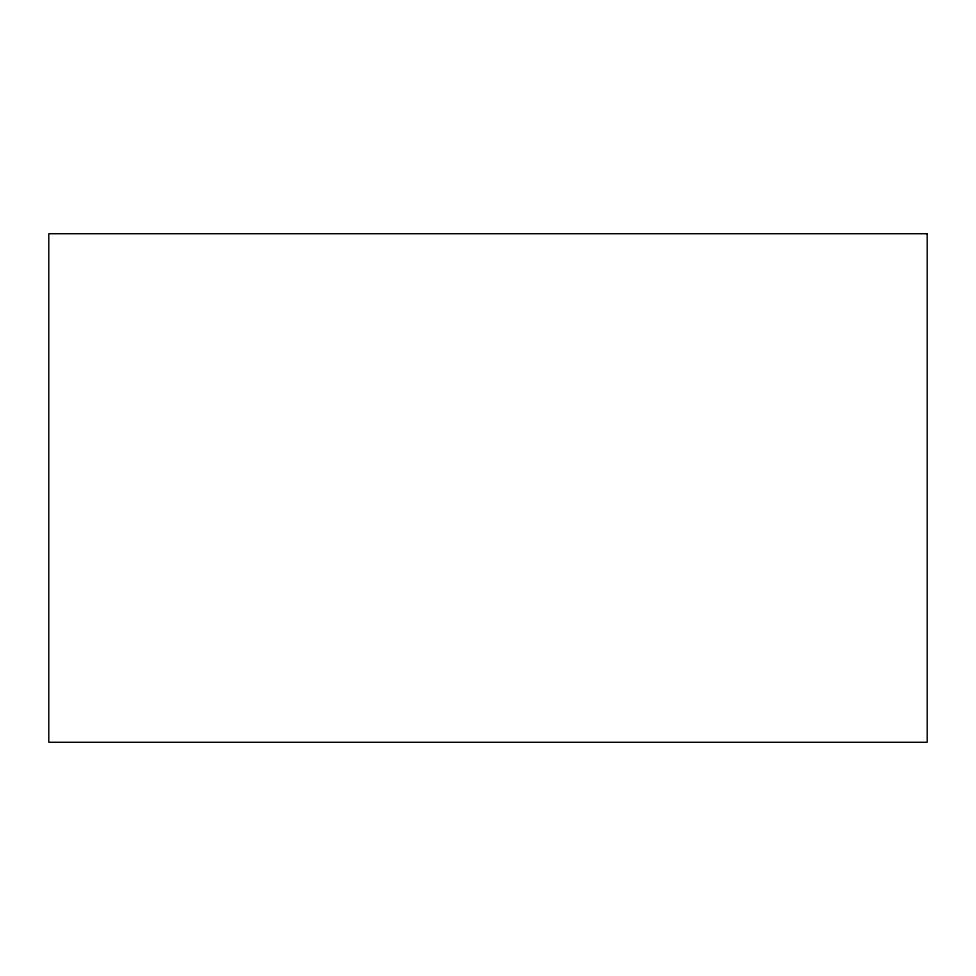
<?xml version="1.0" encoding="UTF-8"?>
<svg xmlns="http://www.w3.org/2000/svg" width="976" height="976" viewBox="0 0 976 976"><rect width="100%" height="100%" fill="white"/><g stroke="black" fill="none" stroke-linecap="round" stroke-linejoin="round"><path stroke-width="1.46" d="M927.2 233.728L48.8 233.728L48.8 742.272L927.2 742.272L927.2 233.728"/></g></svg>
